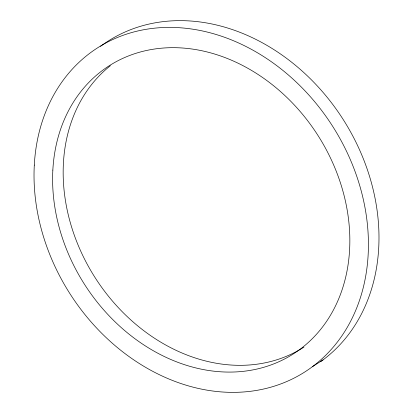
<?xml version="1.0" encoding="UTF-8"?>
<svg xmlns="http://www.w3.org/2000/svg" width="413" height="413" viewBox="0 0 413 413"><rect width="100%" height="100%" fill="white"/><g stroke="black" fill="none" stroke-linecap="round" stroke-linejoin="round"><path stroke-width="0.62" d="M312.491 366.625L323.059 359.873M303.932 347.142A170.977 138.448 57.4 0 1 99.068 283.617A170.977 138.448 57.4 0 1 110.369 65.719M100.509 46.375A192.35 155.753 57.4 0 1 337.695 111.267A192.35 155.753 57.4 0 1 320.509 361.736M34.294 165.117A192.35 155.753 57.4 0 0 276.405 385.474A192.35 155.753 57.4 0 0 292.951 79.043A192.35 155.753 57.4 0 0 34.294 165.117M52.843 170.089A170.977 138.448 57.4 0 0 268.052 365.959A170.977 138.448 57.4 0 0 282.76 93.581A170.977 138.448 57.4 0 0 52.843 170.089"/></g></svg>
